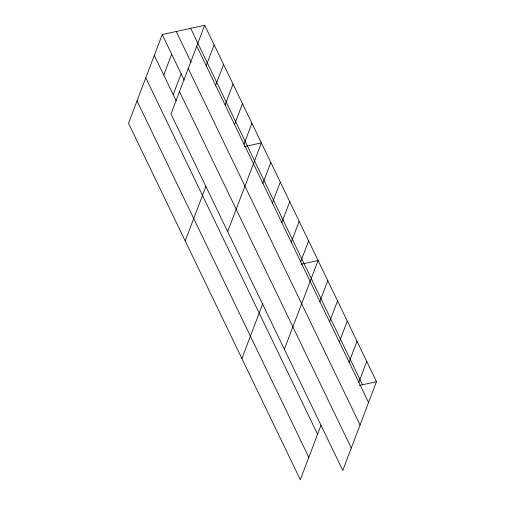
<?xml version="1.0" encoding="UTF-8"?>
<svg xmlns="http://www.w3.org/2000/svg" width="505" height="505" viewBox="0 0 505 505"><rect width="100%" height="100%" fill="white"/><g stroke="black" fill="none" stroke-linecap="round" stroke-linejoin="round"><path stroke-width="0.76" d="M204.689 25.25L170.974 114.004L342.775 470.445L376.484 381.698L204.689 25.25L162.225 34.555L128.516 123.302L300.311 479.75L321.047 425.166M163.753 75.024L171.675 54.155M173.196 94.631L181.125 73.762M206.21 65.719L214.139 44.857M215.66 85.326L223.582 64.457M225.11 104.933L233.032 84.064M185.209 240.929L205.945 186.345M234.554 124.533L242.482 103.67M244.003 144.14L251.932 123.27M227.667 231.631L261.382 142.877L244.332 146.614M262.903 183.347L270.832 162.484M272.353 202.953L280.281 182.084M281.803 222.56L289.725 201.691M241.901 358.556L262.903 303.271M291.252 242.16L299.175 221.297M300.696 261.767L308.624 240.898M284.359 349.258L318.074 260.504L301.024 264.241M319.886 301.567L327.808 280.704M329.62 321.767L337.542 300.898M339.354 341.967L347.282 321.098M349.088 362.167L357.016 341.298M358.821 382.361L366.75 361.498M359.434 385.429L376.484 381.698M190.675 28.318L362.476 384.766M196.761 46.119L368.562 402.561M176.239 31.48L191.086 62.292M188.251 68.522L360.052 424.964M162.225 34.555L184.161 80.061M179.483 91.601L351.284 448.042M154.303 55.417L176.239 100.931M145.793 77.82L317.588 434.268M137.025 100.905L308.82 457.347"/></g></svg>
